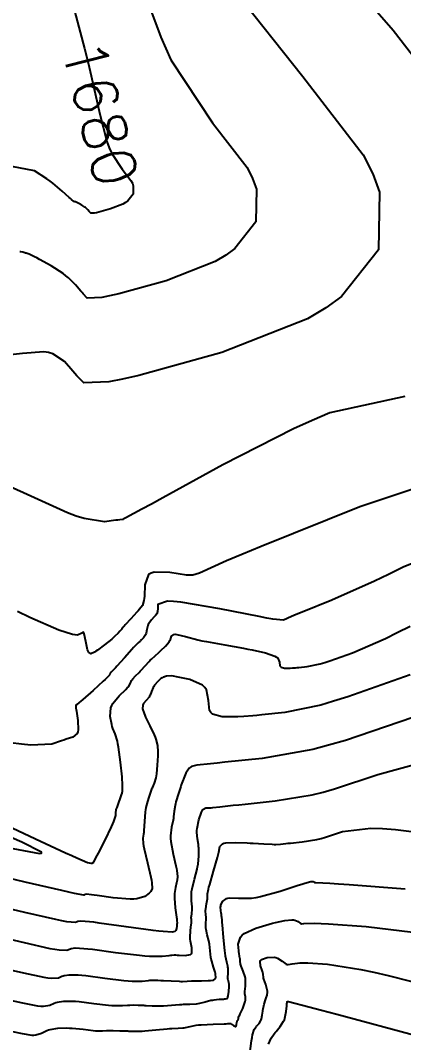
# Model space of a CAD drawing. Header units: metres. Extents: x 837476 to 838477, y 1189012 to 1191014.
# Drawn here: x 837953.7 to 837987.4, y 1190684.7 to 1190774.4 of the extents above; entities that cross this region are included whole.
import ezdxf

# ---------------------------------------------------------------- set-up
doc = ezdxf.new("R2010")
doc.units = ezdxf.units.M
doc.header["$LTSCALE"] = 0.3
doc.layers.add('COTAS 10', color=1, linetype='Continuous')
doc.layers.add('COTAS INT', color=252, linetype='Continuous')
doc.styles.get("Standard").update_dxf_attribs({"font": 'simplex.shx'})

msp = doc.modelspace()

# ---------------------------------------------------------------- linework, layer by layer
at = {"layer": 'COTAS 10'}
for points in [[(837958.076, 1190776.738), (837959.338, 1190771.961), (837959.653, 1190770.71), (837959.935, 1190769.556), (837960.682, 1190766.201), (837961.309, 1190763.803), (837961.516, 1190763.254), (837961.737, 1190762.754), (837962.655, 1190761.363), (837963.417, 1190760.379), (837963.539, 1190760.137), (837963.623, 1190759.907), (837963.608, 1190759.183), (837963.143, 1190758.595), (837962.945, 1190758.45), (837962.715, 1190758.314), (837961.634, 1190757.887), (837960.589, 1190757.6), (837960.383, 1190757.552), (837960.212, 1190757.518), (837959.896, 1190757.506), (837959.807, 1190757.597), (837959.779, 1190757.627), (837959.75, 1190757.66), (837959.637, 1190757.797), (837959.48, 1190757.954), (837959.424, 1190757.998), (837959.363, 1190758.044), (837959.096, 1190758.213), (837958.838, 1190758.358), (837958.783, 1190758.388), (837958.734, 1190758.414), (837958.617, 1190758.469), (837958.541, 1190758.496), (837958.497, 1190758.512), (837958.412, 1190758.542), (837958.201, 1190758.7), (837958.099, 1190758.789), (837957.977, 1190758.897), (837957.381, 1190759.449), (837956.568, 1190760.132), (837956.311, 1190760.323), (837956.039, 1190760.514), (837954.939, 1190761.212), (837952.965, 1190761.619)], [(838000, 1190731.559), (837987.312, 1190726.438), (837986.022, 1190725.798), (837984.81, 1190725.212), (837981.066, 1190723.559), (837978.437, 1190722.502), (837977.928, 1190722.292), (837977.512, 1190722.119), (837976.8, 1190721.792), (837975.888, 1190721.886), (837975.346, 1190721.978), (837974.68, 1190722.098), (837971.229, 1190722.771), (837967.797, 1190723.356), (837967.142, 1190723.421), (837966.616, 1190723.444), (837965.781, 1190723.176), (837965.767, 1190722.718), (837965.757, 1190722.62), (837965.745, 1190722.536), (837965.681, 1190722.338), (837965.561, 1190722.188), (837965.514, 1190722.133), (837965.461, 1190722.073), (837965.219, 1190721.808), (837964.987, 1190721.496), (837964.94, 1190721.407), (837964.901, 1190721.315), (837964.823, 1190720.972), (837964.759, 1190720.646), (837964.729, 1190720.565), (837964.693, 1190720.488), (837964.517, 1190720.246), (837964.314, 1190720.047), (837964.262, 1190719.997), (837964.211, 1190719.949), (837964.041, 1190719.796), (837963.759, 1190719.512), (837963.637, 1190719.381), (837963.497, 1190719.228), (837962.835, 1190718.489), (837962.183, 1190717.756), (837962.048, 1190717.607), (837961.934, 1190717.481), (837961.689, 1190717.221), (837961.594, 1190717.118), (837961.574, 1190717.091), (837961.557, 1190717.065), (837961.52, 1190716.976), (837961.288, 1190716.717), (837961.148, 1190716.584), (837960.976, 1190716.423), (837960.083, 1190715.621), (837959.187, 1190714.835), (837959.013, 1190714.685), (837958.872, 1190714.564), (837958.63, 1190714.37), (837958.602, 1190714.358), (837958.595, 1190714.352), (837958.588, 1190714.344), (837958.567, 1190714.304), (837958.584, 1190714.074), (837958.601, 1190713.945), (837958.624, 1190713.789), (837958.75, 1190712.992), (837958.781, 1190712.172), (837958.744, 1190712.002), (837958.686, 1190711.856), (837958.313, 1190711.533), (837957.723, 1190711.337), (837957.529, 1190711.272), (837957.323, 1190711.201), (837956.466, 1190710.904), (837954.624, 1190710.833), (837953.795, 1190710.905), (837952.829, 1190711.017)], [(837952.17, 1190691.245), (837953.976, 1190690.827), (837955.754, 1190690.452), (837956.116, 1190690.395), (837956.421, 1190690.359), (837957.049, 1190690.397), (837957.352, 1190690.544), (837957.452, 1190690.576), (837957.559, 1190690.605), (837958.003, 1190690.676), (837958.776, 1190690.659), (837959.091, 1190690.632), (837959.45, 1190690.596), (837961.11, 1190690.383), (837962.799, 1190690.174), (837963.176, 1190690.141), (837963.513, 1190690.117), (837964.403, 1190690.117), (837964.945, 1190690.171), (837965.063, 1190690.181), (837965.167, 1190690.189), (837965.426, 1190690.198), (837965.662, 1190690.192), (837965.788, 1190690.188), (837966.036, 1190690.176), (837966.151, 1190690.17), (837966.286, 1190690.163), (837966.941, 1190690.124), (837967.637, 1190690.093), (837967.797, 1190690.09), (837967.943, 1190690.089), (837968.353, 1190690.107), (837968.741, 1190690.134), (837968.872, 1190690.139), (837969.014, 1190690.143), (837969.616, 1190690.148), (837970.184, 1190690.155), (837970.306, 1190690.161), (837970.412, 1190690.168), (837970.666, 1190690.206), (837970.79, 1190690.275), (837970.815, 1190690.302), (837970.835, 1190690.332), (837970.874, 1190690.466), (837970.847, 1190690.693), (837970.827, 1190690.782), (837970.801, 1190690.882), (837970.66, 1190691.335), (837970.508, 1190691.875), (837970.474, 1190692.029), (837970.445, 1190692.185), (837970.37, 1190692.767), (837970.302, 1190693.343), (837970.277, 1190693.496), (837970.249, 1190693.646), (837970.123, 1190694.163), (837970.015, 1190694.628), (837969.999, 1190694.745), (837969.988, 1190694.856), (837969.995, 1190695.218), (837970.022, 1190695.53), (837970.023, 1190695.61), (837970.021, 1190695.688), (837969.99, 1190695.947), (837969.97, 1190696.241), (837969.975, 1190696.34), (837969.984, 1190696.448), (837970.053, 1190696.901), (837970.127, 1190697.339), (837970.139, 1190697.437), (837970.148, 1190697.525), (837970.149, 1190697.758), (837970.215, 1190698.167), (837970.265, 1190698.366), (837970.328, 1190698.602), (837970.671, 1190699.762), (837971.02, 1190700.949), (837971.087, 1190701.201), (837971.141, 1190701.42), (837971.232, 1190701.936), (837971.446, 1190702.17), (837971.579, 1190702.212), (837971.743, 1190702.243), (837972.599, 1190702.273), (837973.625, 1190702.233), (837973.896, 1190702.22), (837974.161, 1190702.207), (837975.072, 1190702.155), (837975.829, 1190702.117), (837975.997, 1190702.113), (837976.148, 1190702.112), (837976.544, 1190702.13), (837977.007, 1190702.183), (837977.199, 1190702.204), (837977.42, 1190702.227), (837978.451, 1190702.334), (837979.734, 1190702.55), (837980.113, 1190702.642), (837980.504, 1190702.749), (837982.003, 1190703.249), (837984.491, 1190703.534), (837985.505, 1190703.503), (837986.659, 1190703.426), (837992.003, 1190702.752)]]:
    msp.add_lwpolyline(points, dxfattribs=at)
at = {"layer": 'COTAS INT'}
for points in [[(837978.138, 1190783.104), (837986.432, 1190773.571), (837994.014, 1190763.776)], [(837972.519, 1190777.096), (837978.506, 1190769.502), (837983.815, 1190762.644), (837984.669, 1190760.952), (837985.255, 1190759.349), (837985.146, 1190754.305), (837981.91, 1190750.206), (837980.524, 1190749.199), (837978.927, 1190748.247), (837971.39, 1190745.272), (837964.105, 1190743.274), (837962.666, 1190742.938), (837961.478, 1190742.697), (837959.274, 1190742.613), (837958.67, 1190743.226), (837958.49, 1190743.424), (837958.304, 1190743.634), (837957.588, 1190744.497), (837956.563, 1190745.178), (837956.182, 1190745.275), (837955.76, 1190745.331), (837953.886, 1190745.198), (837951.526, 1190744.943)], [(837965.216, 1190775.157), (837966.04, 1190772.968), (837966.922, 1190770.977), (837970.581, 1190765.432), (837973.616, 1190761.512), (837974.104, 1190760.544), (837974.439, 1190759.628), (837974.377, 1190756.744), (837972.526, 1190754.401), (837971.734, 1190753.825), (837970.821, 1190753.281), (837966.512, 1190751.579), (837962.347, 1190750.437), (837961.524, 1190750.245), (837960.845, 1190750.107), (837959.585, 1190750.059), (837959.229, 1190750.423), (837959.12, 1190750.544), (837959.005, 1190750.675), (837958.553, 1190751.222), (837957.928, 1190751.845), (837957.705, 1190752.023), (837957.46, 1190752.204), (837956.396, 1190752.88), (837955.37, 1190753.457), (837955.149, 1190753.577), (837954.956, 1190753.678), (837954.487, 1190753.898), (837954.226, 1190753.992), (837954.164, 1190754.014), (837954.105, 1190754.035), (837953.931, 1190754.098), (837953.736, 1190754.129), (837953.665, 1190754.131)], [(837987.478, 1190741.425), (837980.885, 1190739.989), (837979.316, 1190739.323), (837977.702, 1190738.592), (837971.492, 1190735.425), (837966.226, 1190732.531), (837965.208, 1190731.973), (837964.38, 1190731.521), (837962.976, 1190730.768), (837962.844, 1190730.714), (837962.818, 1190730.702), (837962.796, 1190730.692), (837962.753, 1190730.669), (837962.739, 1190730.656), (837962.732, 1190730.649), (837962.721, 1190730.639), (837962.708, 1190730.631), (837962.7, 1190730.629), (837962.684, 1190730.628), (837962.43, 1190730.599), (837962.276, 1190730.58), (837962.086, 1190730.556), (837961.097, 1190730.429), (837959.311, 1190730.701), (837958.619, 1190730.928), (837957.841, 1190731.221), (837954.316, 1190732.828), (837950.252, 1190734.627)], [(838000, 1190737.224), (837983.516, 1190731.742), (837974.845, 1190728.253), (837973.163, 1190727.562), (837971.794, 1190726.989), (837969.444, 1190725.91), (837968.853, 1190725.734), (837968.592, 1190725.731), (837968.288, 1190725.747), (837966.837, 1190725.967), (837965.448, 1190726.015), (837965.183, 1190725.922), (837964.971, 1190725.783), (837964.635, 1190724.899), (837964.603, 1190723.898), (837964.582, 1190723.686), (837964.555, 1190723.502), (837964.416, 1190723.07), (837964.155, 1190722.742), (837964.052, 1190722.622), (837963.936, 1190722.491), (837963.407, 1190721.913), (837962.912, 1190721.377), (837962.817, 1190721.273), (837962.741, 1190721.187), (837962.618, 1190721.034), (837962.613, 1190721.007), (837962.611, 1190721.001), (837962.608, 1190720.994), (837962.593, 1190720.974), (837962.576, 1190720.958), (837962.568, 1190720.95), (837962.554, 1190720.937), (837962.505, 1190720.885), (837962.478, 1190720.855), (837962.446, 1190720.82), (837962.285, 1190720.638), (837961.983, 1190720.348), (837961.862, 1190720.244), (837961.726, 1190720.129), (837961.098, 1190719.628), (837960.467, 1190719.16), (837960.329, 1190719.066), (837960.206, 1190718.988), (837959.895, 1190718.832), (837959.7, 1190718.965), (837959.651, 1190719.068), (837959.604, 1190719.2), (837959.454, 1190719.917), (837959.317, 1190720.579), (837959.28, 1190720.677), (837959.242, 1190720.738), (837959.106, 1190720.649), (837958.711, 1190720.487), (837958.511, 1190720.503), (837958.27, 1190720.544), (837957.071, 1190720.909), (837954.537, 1190722.038), (837953.455, 1190722.561)], [(837952.484, 1190703.811), (837955.047, 1190702.604), (837957.676, 1190701.377), (837958.211, 1190701.132), (837958.661, 1190700.928), (837959.586, 1190700.533), (837959.902, 1190700.458), (837959.968, 1190700.456), (837960.024, 1190700.462), (837960.149, 1190700.551), (837960.339, 1190700.934), (837960.436, 1190701.126), (837960.554, 1190701.354), (837961.139, 1190702.487), (837961.716, 1190703.656), (837961.828, 1190703.906), (837961.919, 1190704.126), (837962.074, 1190704.656), (837962.094, 1190704.931), (837962.1, 1190704.99), (837962.106, 1190705.041), (837962.129, 1190705.163), (837962.176, 1190705.301), (837962.197, 1190705.362), (837962.222, 1190705.433), (837962.339, 1190705.773), (837962.463, 1190706.123), (837962.491, 1190706.202), (837962.517, 1190706.271), (837962.589, 1190706.455), (837962.638, 1190706.618), (837962.649, 1190706.675), (837962.659, 1190706.737), (837962.686, 1190707.006), (837962.671, 1190707.547), (837962.654, 1190707.782), (837962.631, 1190708.054), (837962.502, 1190709.341), (837962.327, 1190710.648), (837962.275, 1190710.933), (837962.221, 1190711.184), (837962.016, 1190711.81), (837961.821, 1190712.291), (837961.774, 1190712.451), (837961.73, 1190712.621), (837961.598, 1190713.332), (837961.65, 1190714.089), (837961.723, 1190714.289), (837961.82, 1190714.484), (837962.382, 1190715.154), (837962.976, 1190715.713), (837963.094, 1190715.838), (837963.191, 1190715.951), (837963.373, 1190716.254), (837963.471, 1190716.487), (837963.515, 1190716.556), (837963.567, 1190716.627), (837963.817, 1190716.897), (837964.13, 1190717.206), (837964.221, 1190717.3), (837964.314, 1190717.399), (837964.668, 1190717.787), (837965.023, 1190718.173), (837965.117, 1190718.269), (837965.209, 1190718.361), (837965.528, 1190718.654), (837965.855, 1190718.948), (837965.952, 1190719.039), (837966.052, 1190719.135), (837966.44, 1190719.518), (837966.772, 1190719.902), (837966.837, 1190719.998), (837966.89, 1190720.09), (837966.987, 1190720.386), (837967.185, 1190720.544), (837967.302, 1190720.55), (837967.447, 1190720.538), (837968.194, 1190720.359), (837969.286, 1190720.07), (837969.648, 1190719.989), (837970.036, 1190719.908), (837971.651, 1190719.613), (837973.286, 1190719.326), (837973.686, 1190719.25), (837974.063, 1190719.175), (837975.233, 1190718.918), (837976.043, 1190718.641), (837976.193, 1190718.555), (837976.311, 1190718.463), (837976.466, 1190718.098), (837976.5, 1190717.779), (837976.541, 1190717.718), (837976.596, 1190717.668), (837976.905, 1190717.586), (837977.253, 1190717.583), (837977.332, 1190717.584), (837977.403, 1190717.584), (837977.594, 1190717.592), (837977.878, 1190717.618), (837978.007, 1190717.63), (837978.158, 1190717.645), (837978.887, 1190717.719), (837980.028, 1190717.957), (837980.439, 1190718.076), (837980.891, 1190718.217), (837982.868, 1190718.917), (837985.768, 1190720.191), (837986.802, 1190720.694), (837987.936, 1190721.263)], [(837987.944, 1190716.999), (837982.468, 1190715.061), (837981.215, 1190714.669), (837980.077, 1190714.341), (837976.917, 1190713.683), (837974.898, 1190713.478), (837974.48, 1190713.437), (837974.122, 1190713.402), (837973.335, 1190713.33), (837972.806, 1190713.309), (837972.61, 1190713.307), (837972.392, 1190713.306), (837971.428, 1190713.314), (837970.57, 1190713.541), (837970.419, 1190713.679), (837970.306, 1190713.848), (837970.212, 1190714.731), (837970.056, 1190715.677), (837969.903, 1190715.888), (837969.703, 1190716.076), (837968.587, 1190716.568), (837967.404, 1190716.827), (837967.162, 1190716.868), (837966.957, 1190716.895), (837966.527, 1190716.884), (837966.37, 1190716.81), (837966.337, 1190716.797), (837966.309, 1190716.789), (837966.245, 1190716.788), (837966.151, 1190716.742), (837966.104, 1190716.706), (837966.047, 1190716.659), (837965.765, 1190716.403), (837965.474, 1190716.072), (837965.411, 1190715.978), (837965.357, 1190715.883), (837965.225, 1190715.532), (837965.105, 1190715.195), (837965.057, 1190715.108), (837965.002, 1190715.025), (837964.753, 1190714.749), (837964.529, 1190714.482), (837964.49, 1190714.404), (837964.461, 1190714.324), (837964.44, 1190714.022), (837964.566, 1190713.599), (837964.63, 1190713.443), (837964.706, 1190713.27), (837965.086, 1190712.508), (837965.466, 1190711.714), (837965.543, 1190711.522), (837965.608, 1190711.342), (837965.739, 1190710.794), (837965.768, 1190710.244), (837965.769, 1190710.063), (837965.766, 1190709.871), (837965.727, 1190709.073), (837965.647, 1190708.294), (837965.618, 1190708.113), (837965.586, 1190707.947), (837965.445, 1190707.473), (837965.3, 1190707.126), (837965.266, 1190707.04), (837965.234, 1190706.959), (837965.139, 1190706.702), (837965.047, 1190706.435), (837965.018, 1190706.347), (837964.986, 1190706.253), (837964.856, 1190705.863), (837964.731, 1190705.335), (837964.702, 1190705.154), (837964.676, 1190704.957), (837964.604, 1190704.12), (837964.549, 1190703.327), (837964.534, 1190703.158), (837964.518, 1190703.011), (837964.464, 1190702.661), (837964.493, 1190702.201), (837964.53, 1190701.984), (837964.58, 1190701.728), (837964.866, 1190700.48), (837965.155, 1190699.224), (837965.206, 1190698.964), (837965.245, 1190698.741), (837965.281, 1190698.249), (837965.156, 1190697.989), (837965.093, 1190697.912), (837965.018, 1190697.833), (837964.642, 1190697.529), (837963.939, 1190697.32), (837963.656, 1190697.302), (837963.336, 1190697.3), (837961.863, 1190697.434), (837960.456, 1190697.628), (837960.177, 1190697.664), (837959.946, 1190697.692), (837959.514, 1190697.731), (837959.406, 1190697.713), (837959.38, 1190697.706), (837959.356, 1190697.699), (837959.282, 1190697.663), (837958.454, 1190697.813), (837957.955, 1190697.922), (837957.338, 1190698.061), (837954.134, 1190698.807), (837950.921, 1190699.564)], [(837988.166, 1190713.248), (837982.248, 1190711.226), (837980.778, 1190710.805), (837979.381, 1190710.445), (837974.946, 1190709.646), (837971.659, 1190709.313), (837970.986, 1190709.245), (837970.415, 1190709.189), (837969.21, 1190709.077), (837968.737, 1190708.943), (837968.628, 1190708.873), (837968.528, 1190708.788), (837968.245, 1190708.361), (837968.062, 1190707.932), (837968.026, 1190707.846), (837967.996, 1190707.774), (837967.938, 1190707.631), (837967.838, 1190707.331), (837967.796, 1190707.204), (837967.583, 1190706.563), (837967.368, 1190705.848), (837967.325, 1190705.675), (837967.289, 1190705.512), (837967.218, 1190705.012), (837967.164, 1190704.539), (837967.139, 1190704.392), (837967.11, 1190704.239), (837966.967, 1190703.631), (837966.888, 1190702.872), (837966.898, 1190702.623), (837966.922, 1190702.358), (837967.127, 1190701.263), (837967.363, 1190700.231), (837967.408, 1190700.005), (837967.443, 1190699.806), (837967.494, 1190699.306), (837967.462, 1190698.957), (837967.444, 1190698.854), (837967.422, 1190698.747), (837967.314, 1190698.335), (837967.233, 1190697.795), (837967.229, 1190697.608), (837967.233, 1190697.403), (837967.312, 1190696.528), (837967.416, 1190695.725), (837967.435, 1190695.567), (837967.449, 1190695.436), (837967.466, 1190695.195), (837967.457, 1190695.14), (837967.456, 1190695.127), (837967.456, 1190695.115), (837967.458, 1190695.079), (837967.457, 1190695.01), (837967.454, 1190694.976), (837967.449, 1190694.936), (837967.425, 1190694.74), (837967.345, 1190694.545), (837967.306, 1190694.505), (837967.26, 1190694.471), (837967.034, 1190694.402), (837966.25, 1190694.458), (837965.852, 1190694.504), (837965.375, 1190694.563), (837963.002, 1190694.886), (837960.635, 1190695.211), (837960.163, 1190695.271), (837959.769, 1190695.318), (837959.01, 1190695.379), (837958.79, 1190695.344), (837958.737, 1190695.33), (837958.688, 1190695.314), (837958.538, 1190695.241), (837957.776, 1190695.328), (837957.342, 1190695.413), (837956.81, 1190695.525), (837954.082, 1190696.147), (837951.337, 1190696.791)], [(837951.753, 1190694.018), (837954.029, 1190693.487), (837956.282, 1190692.988), (837956.729, 1190692.904), (837957.099, 1190692.844), (837957.793, 1190692.819), (837958.02, 1190692.929), (837958.095, 1190692.953), (837958.175, 1190692.974), (837958.506, 1190693.027), (837959.273, 1190692.988), (837959.627, 1190692.951), (837960.043, 1190692.903), (837962.056, 1190692.635), (837964.152, 1190692.376), (837964.62, 1190692.334), (837965.039, 1190692.304), (837966.144, 1190692.305), (837966.785, 1190692.372), (837966.912, 1190692.385), (837967.017, 1190692.395), (837967.211, 1190692.411), (837967.28, 1190692.409), (837967.318, 1190692.408), (837967.469, 1190692.4), (837967.551, 1190692.395), (837967.652, 1190692.389), (837968.165, 1190692.358), (837968.639, 1190692.44), (837968.715, 1190692.505), (837968.768, 1190692.588), (837968.757, 1190693.041), (837968.64, 1190693.621), (837968.625, 1190693.785), (837968.617, 1190693.95), (837968.652, 1190694.556), (837968.714, 1190695.076), (837968.724, 1190695.187), (837968.73, 1190695.284), (837968.724, 1190695.513), (837968.713, 1190695.678), (837968.716, 1190695.734), (837968.721, 1190695.794), (837968.759, 1190696.048), (837968.788, 1190696.387), (837968.787, 1190696.502), (837968.782, 1190696.625), (837968.731, 1190697.143), (837968.724, 1190697.785), (837968.747, 1190697.987), (837968.781, 1190698.198), (837968.993, 1190699.049), (837969.223, 1190699.923), (837969.269, 1190700.15), (837969.306, 1190700.37), (837969.376, 1190701.111), (837969.367, 1190701.765), (837969.356, 1190701.93), (837969.34, 1190702.088), (837969.251, 1190702.603), (837969.201, 1190703.144), (837969.21, 1190703.319), (837969.229, 1190703.504), (837969.383, 1190704.267), (837969.609, 1190704.934), (837969.675, 1190705.06), (837969.741, 1190705.16), (837969.991, 1190705.31), (837970.337, 1190705.315), (837970.465, 1190705.324), (837970.605, 1190705.336), (837971.227, 1190705.406), (837972.402, 1190705.542), (837972.891, 1190705.595), (837973.451, 1190705.654), (837976.067, 1190705.926), (837979.324, 1190706.473), (837980.288, 1190706.708), (837981.279, 1190706.977), (837985.085, 1190708.249), (837989.041, 1190709.34)], [(837953.029, 1190701.741), (837955.385, 1190701.301), (837955.573, 1190701.33), (837955.56, 1190701.424), (837953.836, 1190702.309), (837951.36, 1190703.37)], [(837987.489, 1190698.174), (837982.577, 1190698.552), (837981.636, 1190698.622), (837980.875, 1190698.677), (837979.64, 1190698.751), (837979.588, 1190698.742), (837979.574, 1190698.745), (837979.559, 1190698.75), (837979.507, 1190698.789), (837979.43, 1190698.826), (837979.399, 1190698.83), (837979.364, 1190698.832), (837979.207, 1190698.818), (837978.684, 1190698.671), (837978.419, 1190698.589), (837978.102, 1190698.489), (837976.525, 1190697.982), (837974.797, 1190697.506), (837974.385, 1190697.426), (837974.002, 1190697.368), (837972.858, 1190697.349), (837972.055, 1190697.387), (837971.888, 1190697.366), (837971.743, 1190697.331), (837971.418, 1190697.091), (837971.291, 1190696.771), (837971.272, 1190696.685), (837971.259, 1190696.6), (837971.272, 1190696.303), (837971.318, 1190696.063), (837971.326, 1190696.014), (837971.332, 1190695.972), (837971.339, 1190695.881), (837971.338, 1190695.833), (837971.339, 1190695.819), (837971.341, 1190695.804), (837971.355, 1190695.743), (837971.392, 1190695.429), (837971.409, 1190695.253), (837971.428, 1190695.04), (837971.521, 1190693.95), (837971.632, 1190692.808), (837971.663, 1190692.561), (837971.694, 1190692.344), (837971.807, 1190691.812), (837971.892, 1190691.456), (837971.906, 1190691.349), (837971.915, 1190691.239), (837971.913, 1190690.815), (837971.903, 1190690.424), (837971.908, 1190690.335), (837971.916, 1190690.254), (837971.971, 1190690.033), (837972.018, 1190689.806), (837972.021, 1190689.721), (837972.02, 1190689.626), (837971.979, 1190689.206), (837971.914, 1190688.812), (837971.897, 1190688.734), (837971.881, 1190688.67), (837971.828, 1190688.549), (837971.698, 1190688.52), (837971.633, 1190688.514), (837971.556, 1190688.507), (837971.173, 1190688.489), (837970.7, 1190688.446), (837970.566, 1190688.423), (837970.432, 1190688.397), (837969.934, 1190688.265), (837969.421, 1190688.136), (837969.276, 1190688.111), (837969.13, 1190688.092), (837968.593, 1190688.062), (837968.015, 1190688.048), (837967.843, 1190688.039), (837967.666, 1190688.028), (837966.982, 1190687.967), (837966.287, 1190687.912), (837966.101, 1190687.905), (837965.919, 1190687.901), (837965.289, 1190687.915), (837964.76, 1190687.946), (837964.643, 1190687.952), (837964.537, 1190687.957), (837964.259, 1190687.969), (837964.044, 1190687.974), (837963.642, 1190687.986), (837963.318, 1190687.982), (837963.214, 1190687.977), (837963.105, 1190687.97), (837962.663, 1190687.93), (837961.988, 1190687.929), (837961.732, 1190687.947), (837961.446, 1190687.973), (837960.165, 1190688.131), (837958.858, 1190688.288), (837958.556, 1190688.313), (837958.28, 1190688.33), (837957.499, 1190688.324), (837956.944, 1190688.235), (837956.81, 1190688.2), (837956.685, 1190688.159), (837956.305, 1190687.976), (837955.743, 1190687.874), (837955.503, 1190687.886), (837955.227, 1190687.916), (837953.924, 1190688.167), (837952.586, 1190688.472)], [(837953.002, 1190685.7), (837953.871, 1190685.507), (837954.699, 1190685.379), (837954.89, 1190685.377), (837955.065, 1190685.39), (837955.56, 1190685.554), (837956.017, 1190685.775), (837956.167, 1190685.823), (837956.328, 1190685.865), (837956.995, 1190685.972), (837957.783, 1190686.001), (837958.02, 1190685.994), (837958.265, 1190685.981), (837959.219, 1190685.88), (837960.093, 1190685.772), (837960.288, 1190685.754), (837960.462, 1190685.742), (837960.923, 1190685.742), (837961.265, 1190685.768), (837961.366, 1190685.772), (837961.468, 1190685.775), (837961.857, 1190685.773), (837962.426, 1190685.757), (837962.73, 1190685.749), (837963.039, 1190685.738), (837963.135, 1190685.734), (837963.235, 1190685.729), (837963.637, 1190685.706), (837964.202, 1190685.709), (837964.406, 1190685.72), (837964.63, 1190685.735), (837965.612, 1190685.826), (837966.591, 1190685.921), (837966.813, 1190685.94), (837967.015, 1190685.954), (837967.57, 1190685.976), (837967.983, 1190685.999), (837968.096, 1190686.014), (837968.207, 1190686.033), (837968.602, 1190686.132), (837969.149, 1190686.239), (837969.356, 1190686.263), (837969.587, 1190686.284), (837970.624, 1190686.339), (837971.591, 1190686.368), (837971.779, 1190686.373), (837971.932, 1190686.377), (837972.194, 1190686.379), (837972.256, 1190686.346), (837972.281, 1190686.327), (837972.311, 1190686.305), (837972.451, 1190686.192), (837972.589, 1190686.124), (837972.617, 1190686.13), (837972.642, 1190686.147), (837972.695, 1190686.298), (837972.72, 1190686.482), (837972.726, 1190686.519), (837972.732, 1190686.55), (837972.751, 1190686.614), (837972.77, 1190686.64), (837972.776, 1190686.648), (837972.783, 1190686.656), (837972.807, 1190686.686), (837972.829, 1190686.719), (837972.834, 1190686.73), (837972.838, 1190686.74), (837972.846, 1190686.782), (837972.852, 1190686.828), (837972.854, 1190686.842), (837972.857, 1190686.857), (837972.869, 1190686.911), (837972.933, 1190687.07), (837972.968, 1190687.149), (837973.01, 1190687.244), (837973.227, 1190687.716), (837973.426, 1190688.22), (837973.457, 1190688.334), (837973.478, 1190688.438), (837973.468, 1190688.725), (837973.42, 1190689.003), (837973.417, 1190689.101), (837973.419, 1190689.209), (837973.465, 1190689.674), (837973.481, 1190690.194), (837973.465, 1190690.336), (837973.439, 1190690.477), (837973.272, 1190690.98), (837973.092, 1190691.418), (837973.059, 1190691.518), (837973.033, 1190691.609), (837973, 1190691.861), (837973.001, 1190692.043), (837972.997, 1190692.09), (837972.991, 1190692.136), (837972.954, 1190692.29), (837972.904, 1190692.539), (837972.889, 1190692.646), (837972.875, 1190692.768), (837972.82, 1190693.345), (837973.026, 1190693.976), (837973.177, 1190694.132), (837973.367, 1190694.281), (837974.392, 1190694.751), (837975.566, 1190695.112), (837975.851, 1190695.191), (837976.119, 1190695.261), (837976.94, 1190695.439), (837977.548, 1190695.495), (837977.681, 1190695.488), (837977.8, 1190695.471), (837978.1, 1190695.329), (837978.301, 1190695.18), (837978.356, 1190695.16), (837978.412, 1190695.149), (837978.612, 1190695.182), (837979.572, 1190695.194), (837980.107, 1190695.169), (837980.757, 1190695.131), (837984.078, 1190694.893), (837988.181, 1190694.417)], [(837973.826, 1190683.512), (837974.009, 1190684.88), (837974.056, 1190685.157), (837974.1, 1190685.39), (837974.243, 1190685.865), (837974.387, 1190686.062), (837974.431, 1190686.119), (837974.477, 1190686.178), (837974.662, 1190686.4), (837974.826, 1190686.651), (837974.859, 1190686.727), (837974.888, 1190686.806), (837974.949, 1190687.115), (837974.992, 1190687.464), (837975.009, 1190687.567), (837975.029, 1190687.673), (837975.12, 1190688.081), (837975.224, 1190688.464), (837975.251, 1190688.554), (837975.279, 1190688.637), (837975.373, 1190688.879), (837975.41, 1190689.143), (837975.4, 1190689.239), (837975.382, 1190689.345), (837975.246, 1190689.813), (837975.096, 1190690.271), (837975.069, 1190690.371), (837975.049, 1190690.46), (837975.028, 1190690.682), (837975.004, 1190690.889), (837974.982, 1190690.968), (837974.952, 1190691.056), (837974.789, 1190691.452), (837974.754, 1190691.842), (837974.805, 1190691.926), (837974.883, 1190692), (837975.385, 1190692.181), (837975.995, 1190692.203), (837976.142, 1190692.176), (837976.279, 1190692.135), (837976.692, 1190691.868), (837977.042, 1190691.61), (837977.139, 1190691.575), (837977.235, 1190691.555), (837977.584, 1190691.614), (837978.269, 1190691.711), (837978.577, 1190691.716), (837978.937, 1190691.711), (837980.667, 1190691.613), (837983.608, 1190691.14), (837984.732, 1190690.899), (837985.99, 1190690.61), (837991.652, 1190689.17)], [(837975.509, 1190684.585), (837975.735, 1190685.117), (837976.003, 1190685.483), (837976.086, 1190685.59), (837976.172, 1190685.699), (837976.516, 1190686.115), (837976.822, 1190686.582), (837976.885, 1190686.724), (837976.938, 1190686.871), (837977.051, 1190687.449), (837977.094, 1190687.949), (837977.103, 1190688.047), (837977.11, 1190688.127), (837977.127, 1190688.272), (837977.137, 1190688.299), (837977.145, 1190688.311), (837977.164, 1190688.325), (837977.191, 1190688.332), (837977.2, 1190688.333), (837977.211, 1190688.333), (837977.255, 1190688.332), (837979.035, 1190687.863), (837980.139, 1190687.568), (837981.508, 1190687.203), (837988.66, 1190685.288)]]:
    msp.add_lwpolyline(points, dxfattribs=at)

# ---------------------------------------------------------------- texts
at = {"layer": 'COTAS 10', "insert": (837957.271, 1190772.153), "char_height": 3.8, "attachment_point": 7, "rotation": 284.1441}
msp.add_mtext('1680', dxfattribs=at)

doc.saveas('drawing.dxf')
